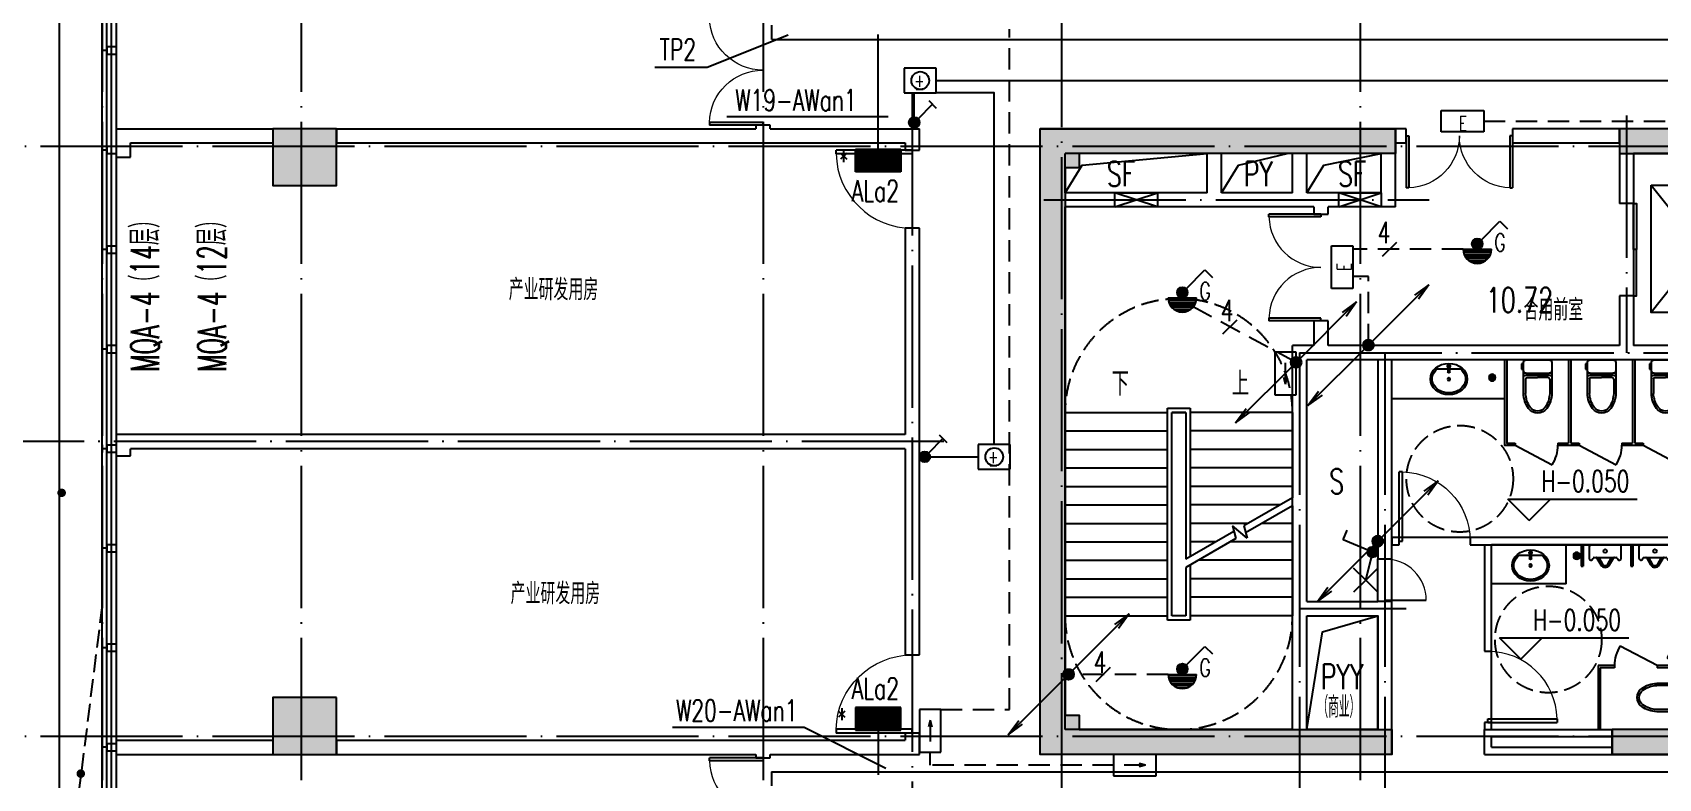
# Model space of a CAD drawing. Extents: x 1980812 to 2226895, y -554123 to 281606.
# Drawn here: x 1992887 to 2015767, y 41946 to 52437 of the extents above; entities that cross this region are included whole.
import ezdxf
from ezdxf.enums import TextEntityAlignment as Align

# ---------------------------------------------------------------- set-up
doc = ezdxf.new("R2010")
doc.units = 0
doc.header["$LTSCALE"] = 1000
doc.header["$MEASUREMENT"] = 0
for name, pattern in [('CONTINOUS', [0]), ('DASH', [0.35, 0.25, -0.1]), ('DOTE', [2.42, 2, -0.2, 0.02, -0.2]), ('DQXX', [4.5, 3, -1.5])]:
    doc.linetypes.add(name, pattern=pattern)
for name, color, linetype in [('$TD_AUDIT_GENERATED_(158)', 8, 'Continuous'), ('$TD_AUDIT_GENERATED_(1F3)', 7, 'Continuous'), ('$TD_AUDIT_GENERATED_(210)', 8, 'Continuous'), ('$TD_AUDIT_GENERATED_(24E)', 8, 'Continuous'), ('$TD_AUDIT_GENERATED_(2762)', 8, 'Continuous'), ('$TD_AUDIT_GENERATED_(276D)', 8, 'Continuous'), ('$TD_AUDIT_GENERATED_(2A51)', 8, 'Continuous'), ('$TD_AUDIT_GENERATED_(356C)', 8, 'Continuous'), ('$TD_AUDIT_GENERATED_(517)', 8, 'CONTINOUS'), ('$TD_AUDIT_GENERATED_(54A)', 8, 'Continuous'), ('1', 1, 'Continuous'), ('A-FLOR-PFIX', 8, 'Continuous'), ('A-FLOR-TPTN', 8, 'Continuous'), ('COLU', 8, 'Continuous'), ('COLU_HATCH', 8, 'Continuous'), ('CURTWALL', 8, 'Continuous'), ('DIM_ELEV', 8, 'Continuous'), ('DIM_SYMB', 8, 'Continuous'), ('dote', 8, 'DOTE'), ('DQ1', 1, 'Continuous'), ('DQ2', 2, 'Continuous'), ('DQ7', 7, 'Continuous'), ('DQK1', 1, 'Continuous'), ('DQK7', 7, 'Continuous'), ('DQqj', 1, 'Continuous'), ('DQX', 2, 'DQXX'), ('LINE', 8, 'Continuous'), ('PUB_TEXT', 8, 'Continuous'), ('STAIR', 8, 'Continuous'), ('WALL', 7, 'Continuous'), ('WINDOW', 8, 'Continuous')]:
    doc.layers.add(name, color=color, linetype=linetype)
doc.styles.add('_TCH_DIM', font='SIMPLEX', dxfattribs={"bigfont": 'GBCBIG'})
doc.styles.add('D8', font='txtw.shx', dxfattribs={"width": 0.7, "bigfont": 'hztxtw.shx'})
doc.styles.add('HZF', font='ROMANS2', dxfattribs={"width": 0.7, "bigfont": 'HZDF2'})
doc.styles.add('HZTXTW', font='txtw.shx', dxfattribs={"width": 0.6, "bigfont": 'hztxtw.shx'})

# ---------------------------------------------------------------- blocks, each defined once
blk = doc.blocks.new('$TD_AUDIT_GENERATED_(9F)')
at = {"layer": 'dote'}
for p, q in [((-2800, 30469), (-2800, -6248)), ((0, 30469), (0, -6248)), ((6500, 30469), (6500, -6248)), ((14900, 30469), (14900, -6248)), ((10700, 29972), (10700, -5320)), ((56413, 15600), (-8454, 15600)), ((9046, 11450), (-6998, 11450)), ((56413, 7300), (-8454, 7300))]:
    blk.add_line(p, q, dxfattribs=at)
blk = doc.blocks.new('$DorLib2D$00000002')
for p, q in [((-0.5, 0), (-0.5, 0.4875)), ((-0.475, 0.4875), (-0.5, 0.4875)), ((-0.475, 0), (-0.475, 0.4875)), ((0.475, 0), (0.475, 0.4875)), ((0.475, 0.4875), (0.5, 0.4875)), ((0.5, 0), (0.5, 0.4875)), ((-0.5, 0), (-0.475, 0)), ((0.5, 0), (0.475, 0))]:
    blk.add_line(p, q)
at = {"lineweight": 13}
for centre, start, end in [((-0.4875, 0), 0, 88.53072), ((0.4875, 0), 91.46928, 180)]:
    blk.add_arc(centre, 0.4875, start, end, dxfattribs=at)
blk = doc.blocks.new('$DorLib2D$00000001')
for p, q in [((0.45, 0.975), (0.5, 0.975)), ((0.45, 0), (0.45, 0.975)), ((0.5, 0), (0.5, 0.975)), ((0.5, 0), (0.45, 0))]:
    blk.add_line(p, q)
at = {"lineweight": 13}
blk.add_arc((0.475, 0), 0.975, 91.4693, 180, dxfattribs=at)
blk = doc.blocks.new('A$C4923384A')
at = {"layer": '$TD_AUDIT_GENERATED_(158)', "color": 2}
blk.add_line((-3400, -18950), (-3400, 3300), dxfattribs=at)
at = {"layer": '$TD_AUDIT_GENERATED_(158)', "color": 2, "linetype": 'DASH'}
blk.add_line((-2800, -14150), (-3401, -18950), dxfattribs=at)
at = {"layer": 'CURTWALL'}
for p, q in [((-2800, -16150), (-2800, 2500)), ((-2733, -16150), (-2733, 2500)), ((-2667, -16150), (-2667, 2500)), ((-2600, -16150), (-2600, 2500)), ((-2800, -18150), (-2800, -16150)), ((-2733, -18150), (-2733, -16150)), ((-2667, -18150), (-2667, -16150)), ((-2600, -18150), (-2600, -16150))]:
    blk.add_line(p, q, dxfattribs=at)
at = {"layer": 'DIM_SYMB', "const_width": 60}
for points in [[(-3392, -12550, 1), (-3348, -12591, 1)], [(-3123, -16500, 1), (-3078, -16540, 1)]]:
    blk.add_lwpolyline(points, format="xyb", close=True, dxfattribs=at)
at = {"layer": 'dote'}
blk.add_line((8600, -6953), (8600, -17317), dxfattribs=at)
at = {"layer": 'WALL'}
for p, q in [((-2600, -7850), (-2600, -7450)), ((-2600, -7450), (-400, -7450)), ((-400, -7450), (-400, -7650)), ((500, -7450), (6400, -7450)), ((500, -7450), (500, -7650)), ((6600, -7400), (6400, -7400)), ((6400, -7400), (6400, -7450)), ((6600, -7450), (6600, -7400)), ((6600, -7450), (8700, -7450)), ((8700, -7750), (8700, -7450)), ((-2400, -7850), (-2400, -7650)), ((-2400, -7650), (-400, -7650)), ((500, -7650), (6500, -7650)), ((6500, -7650), (8500, -7650)), ((8500, -7650), (8500, -7750)), ((8500, -7750), (8700, -7750)), ((-2600, -7850), (-2400, -7850)), ((8700, -8850), (8500, -8850)), ((8500, -8850), (8500, -11750)), ((8700, -11850), (8700, -8850)), ((8500, -11750), (-2600, -11750)), ((-2600, -12050), (-2600, -11750)), ((8700, -14850), (8700, -11850)), ((-2600, -12050), (-2400, -12050)), ((8500, -11950), (-2400, -11950)), ((-2400, -12050), (-2400, -11950)), ((8500, -11950), (8500, -14850)), ((8500, -14850), (8700, -14850)), ((8700, -15950), (8500, -15950)), ((8500, -15950), (8500, -16050)), ((8700, -16250), (8700, -15950)), ((-2600, -16050), (-400, -16050)), ((-400, -16050), (-400, -16250)), ((500, -16050), (6500, -16050)), ((500, -16050), (500, -16250)), ((6500, -16050), (8500, -16050)), ((-2600, -16250), (-400, -16250)), ((500, -16250), (6400, -16250)), ((6400, -16250), (6400, -16300)), ((6400, -16300), (6600, -16300)), ((6600, -16300), (6600, -16250)), ((6600, -16250), (8700, -16250))]:
    blk.add_line(p, q, dxfattribs=at)
at = {"layer": 'WINDOW'}
for name, p, xscale, yscale, zscale, rotation in [('$DorLib2D$00000002', (6500, -6625), -1550, 1550, -1550, 89.99999999921363), ('$DorLib2D$00000001', (8600, -8300), 1100, 1100, 1100, 89.9999999999876), ('$DorLib2D$00000001', (8600, -15400), -1100, 1100, -1100, 89.9999999999876), ('$DorLib2D$00000002', (6500, -17075), -1550, -1550, -1550, 270.0000000039178)]:
    blk.add_blockref(name, p, dxfattribs=dict(at, xscale=xscale, yscale=yscale, zscale=zscale, rotation=rotation))
blk = doc.blocks.new('A$C312424F2')
at = {"layer": '$TD_AUDIT_GENERATED_(1F3)', "style": 'D8', "width": 0.7}
for p in [(3551, -9712), (3578, -13987)]:
    blk.add_text('\\M+5B2FA\\M+5D2B5\\M+5D1D0\\M+5B7A2\\M+5D3C3\\M+5B7BF', height=300, rotation=0.0006, dxfattribs=at).set_placement(p, align=Align.MIDDLE_CENTER)
blk = doc.blocks.new('$TD_AUDIT_GENERATED_(2768)')
at = {"layer": '$TD_AUDIT_GENERATED_(276D)'}
blk.add_line((115028288, 22648046), (115028222, 22648046), dxfattribs=at)
for points in [[(115028222, 22648096), (115028225, 22648096), (115028225, 22647996), (115028222, 22647996)], [(115028288, 22648096), (115028422, 22648096), (115028422, 22647996), (115028288, 22647996)]]:
    blk.add_lwpolyline(points, close=True, dxfattribs=at)
blk = doc.blocks.new('$TD_AUDIT_GENERATED_(27E6)')
at = {"layer": 'WINDOW', "xscale": -1, "rotation": 180}
for p in [(-115031022, 22641696), (-115031022, 22640296), (-115031022, 22638896), (-115031022, 22637496), (-115031022, 22636096), (-115031022, 22634696), (-115031022, 22633296), (-115031022, 22631896)]:
    blk.add_blockref('$TD_AUDIT_GENERATED_(2768)', p, dxfattribs=at)
blk = doc.blocks.new('A-WC4')
for p, q in [((-200, 475), (-200, 40)), ((200, 40), (200, 475)), ((-228, 57), (-228, 130)), ((-228, 130), (-210, 130)), ((-210, 57), (-228, 57)), ((-210, 130), (-210, 115)), ((-210, 115), (-200, 115)), ((-210, 72), (-210, 115)), ((-200, 72), (-210, 72)), ((-210, 72), (-210, 57)), ((180, 220), (-180, 220)), ((-160, 190), (160, 190)), ((-160, 0), (160, 0))]:
    blk.add_line(p, q)
at = {"color": 251}
for p, q in [((-170, 270), (-170, 476)), ((170, 270), (170, 475)), ((-150, 250), (0, 250)), ((150, 250), (0, 250))]:
    blk.add_line(p, q, dxfattribs=at)
for centre, radius, start, end in [((0, 590), 160, 90, 143.2005), ((0, 590), 160, 36.7995, 90), ((189, 460), 389, 144.5404, 177.815), ((-189, 460), 389, 2.185, 35.4596), ((-180, 240), 20, 180, 270), ((180, 240), 20, 270, 0), ((-160, 150), 40, 90, 180), ((-160, 40), 40, 180, 270), ((160, 150), 40, 0, 90), ((160, 40), 40, 270, 0)]:
    blk.add_arc(centre, radius, start, end)
for centre, radius, start, end in [((0, 590), 130, 90, 143.0508), ((0, 590), 130, 36.9492, 90), ((189, 460), 359, 144.5982, 177.815), ((-189, 460), 359, 2.185, 35.4018), ((-150, 270), 20, 180, 270), ((150, 270), 20, 270, 0)]:
    blk.add_arc(centre, radius, start, end, dxfattribs=at)
blk = doc.blocks.new('A-UR2')
for p, q in [((-61, 284), (-116, 188)), ((116, 188), (61, 284)), ((-225, 190), (-225, 30)), ((-195, 0), (195, 0)), ((-168, 190), (-171, 199)), ((154, 180), (-154, 180)), ((171, 199), (168, 190)), ((225, 30), (225, 190))]:
    blk.add_line(p, q)
at = {"color": 252}
for p, q in [((-39, 272), (-91, 180)), ((91, 180), (39, 272))]:
    blk.add_line(p, q, dxfattribs=at)
blk.add_circle((0, 90), 25, dxfattribs=at)
for centre, radius, start, end in [((0, 250), 70, 29.4871, 150.5129), ((-198, 190), 27.5, 18.9246, 180), ((-195, 30), 30, 180, 270), ((-154, 195), 15, 198.9246, 270), ((-129, 195), 15, 270, 330.5129), ((129, 195), 15, 209.4871, 270), ((154, 195), 15, 270, 341.0754), ((198, 190), 27.5, 0, 161.0754), ((195, 30), 30, 270, 0)]:
    blk.add_arc(centre, radius, start, end)
blk.add_arc((0, 250), 45, 29.4871, 150.5129, dxfattribs=at)
blk = doc.blocks.new('A-SINK-4')
for p, q in [((-158, 126), (-13, 126)), ((-13, 78), (-13, 170)), ((13, 78), (-13, 78)), ((13, 170), (13, 78)), ((13, 126), (158, 126))]:
    blk.add_line(p, q)
blk.add_circle((0, 270), 20)
for centre, radius, start, end in [((0, 88), 19.5, 133.6408, 46.2627), ((0, 170), 13.5, 0, 180)]:
    blk.add_arc(centre, radius, start, end)
at = {"extrusion": (0, 0, -1)}
blk.add_ellipse((0, 270), major_axis=(260, 0), ratio=0.846154, dxfattribs=at)
blk.add_ellipse((0, 270), major_axis=(-235, 0), ratio=0.829787, start_param=2.310338, end_param=7.11444)
blk = doc.blocks.new('$TwtSys$00000141')
for p, q in [((-94, 8), (-10, 92)), ((-94, 8), (-10, 92)), ((-87, -35), (35, 87)), ((-87, -35), (35, 87)), ((-66, -66), (66, 66)), ((-66, -66), (66, 66)), ((-32, -87), (88, 33)), ((-32, -87), (88, 33)), ((11, -92), (92, -11)), ((11, -92), (92, -11))]:
    blk.add_line(p, q)
blk.add_circle((0, 0), 94)
blk.add_circle((0, 0), 94)
blk = doc.blocks.new('tbharthaergar')
at = {"layer": '$TD_AUDIT_GENERATED_(517)'}
blk.add_lwpolyline([(4750, -6300), (4974, -5742), (6050, -5600)], dxfattribs=at)
blk.add_lwpolyline([(4750, -5600), (6050, -5600), (6050, -6300), (4750, -6300)], close=True, dxfattribs=at)
at = {"layer": 'A-FLOR-PFIX'}
for p, q in [((2035, -3550), (458, -3550)), ((2900, -6150), (2900, -5600)), ((2900, -6150), (1850, -6150))]:
    blk.add_line(p, q, dxfattribs=at)
at = {"layer": 'A-FLOR-TPTN'}
for p, q in [((2965, -3000), (2965, -4170)), ((3835, -3000), (3835, -4170)), ((3865, -3000), (3865, -4170)), ((4735, -3000), (4735, -4541)), ((4765, -3000), (4765, -4541)), ((4735, -3604), (4735, -4541)), ((4765, -3604), (4765, -4541)), ((2185, -4170), (2185, -4200)), ((2185, -4200), (2705, -4475)), ((2785, -4170), (2785, -4200)), ((2785, -4170), (2935, -4170)), ((2965, -4170), (3085, -4170)), ((3085, -4170), (3085, -4200)), ((3085, -4200), (3605, -4475)), ((3685, -4170), (3835, -4170)), ((3685, -4170), (3685, -4200)), ((3685, -4200), (3985, -4200)), ((3865, -4170), (3985, -4170)), ((3985, -4170), (3985, -4200)), ((3985, -4200), (4505, -4475)), ((4585, -4170), (4735, -4170)), ((4585, -4170), (4585, -4200)), ((4585, -4200), (4735, -4200)), ((4765, -4541), (4735, -4541)), ((4750, -5346), (4352, -4661)), ((4735, -5346), (4735, -5500)), ((4765, -5346), (4735, -5346)), ((4765, -5346), (4765, -5500)), ((3110, -5600), (3110, -5900)), ((3140, -5600), (3140, -5900)), ((3810, -5600), (3810, -5900)), ((3840, -5600), (3840, -5900)), ((3110, -5900), (3140, -5900)), ((3810, -5900), (3840, -5900)), ((4750, -6400), (4322, -7192)), ((4180, -7300), (3660, -7025)), ((3350, -7300), (3350, -8200)), ((3580, -7300), (3350, -7300)), ((3580, -7300), (3580, -7330)), ((4650, -7300), (4180, -7300)), ((4180, -7300), (4180, -7330)), ((3380, -7330), (3380, -8200)), ((3580, -7330), (3380, -7330)), ((4650, -7330), (4180, -7330)), ((3380, -8200), (3350, -8200))]:
    blk.add_line(p, q, dxfattribs=at)
for points in [[(2035, -3000), (2035, -4200), (2185, -4200)], [(2065, -3000), (2065, -4170), (2185, -4170)], [(2935, -3000), (2935, -4170)], [(2785, -4200), (2965, -4200)], [(2935, -4200), (3085, -4200)]]:
    blk.add_lwpolyline(points, dxfattribs=at)
for centre, radius, start, end in [((2273, -4200), 512, 327.4617, 359.9502), ((3173, -4200), 512, 327.4617, 359.9502), ((4073, -4200), 512, 327.4617, 359.9502), ((4836, -5532), 997, 95.7943, 119.0455), ((4092, -7300), 512, 147.4617, 179.9502), ((4723, -6508), 792, 239.6591, 271.9796)]:
    blk.add_arc(centre, radius, start, end, dxfattribs=at)
at = {"layer": 'LINE', "linetype": 'DASH'}
for centre in [(1404, -4673), (2650, -6933)]:
    blk.add_circle(centre, 750, dxfattribs=at)
at = {"layer": 'WALL'}
for p, q in [((550, -5500), (450, -5500)), ((450, -5500), (450, -5600)), ((450, -5600), (550, -5600)), ((550, -5600), (550, -5500)), ((1850, -5500), (1550, -5500)), ((1550, -5500), (1550, -5600)), ((1550, -5600), (1750, -5600)), ((1750, -5600), (1750, -7100)), ((4750, -5500), (1850, -5500)), ((1850, -7100), (1850, -5600)), ((4650, -5600), (1850, -5600)), ((4650, -5600), (4650, -6400)), ((6150, -5500), (4750, -5500)), ((6150, -5600), (4750, -5600)), ((4750, -5600), (4750, -6300)), ((6150, -5600), (6150, -5500)), ((4650, -6400), (6150, -6400)), ((4750, -6300), (6150, -6300)), ((6150, -6300), (6150, -6400)), ((1750, -7100), (1850, -7100)), ((4650, -8200), (4650, -7300)), ((4650, -7300), (4750, -7300)), ((4750, -8200), (4750, -7300)), ((1850, -8100), (1750, -8100)), ((1750, -8100), (1750, -8200)), ((1750, -8200), (1850, -8200)), ((1850, -8200), (1850, -8100)), ((4650, -8200), (4750, -8200))]:
    blk.add_line(p, q, dxfattribs=at)
at = {"layer": 'WINDOW'}
for p, q in [((1550, -5500), (550, -5500)), ((1850, -8100), (1850, -7100))]:
    blk.add_line(p, q, dxfattribs=at)
at = {"layer": '$TD_AUDIT_GENERATED_(54A)', "xscale": 0.5, "yscale": -0.5, "zscale": 0.5, "rotation": 180.0000000027541}
for p in [(1861, -3250), (3049, -5755)]:
    blk.add_blockref('$TwtSys$00000141', p, dxfattribs=at)
at = {"layer": 'A-FLOR-PFIX', "xscale": -1, "rotation": 180}
for name, p in [('A-SINK-4', (1250, -3000)), ('A-WC4', (2500, -3000)), ('A-WC4', (3400, -3000)), ('A-WC4', (4300, -3000)), ('A-WC4', (5450, -3000)), ('A-SINK-4', (2400, -5623))]:
    blk.add_blockref(name, p, dxfattribs=at)
at = {"layer": 'A-FLOR-PFIX', "rotation": 180}
for p in [(3450, -5600), (4150, -5600)]:
    blk.add_blockref('A-UR2', p, dxfattribs=at)
at = {"layer": 'A-FLOR-PFIX', "extrusion": (0, 0, -1), "zscale": -1, "rotation": 270}
blk.add_blockref('A-WC4', (-4650, -7750), dxfattribs=at)
at = {"layer": 'A-FLOR-PFIX', "extrusion": (0, 0, -1), "xscale": -1, "zscale": -1}
blk.add_blockref('A-WC4', (-5450, -8200), dxfattribs=at)
at = {"layer": 'WINDOW', "yscale": -1000}
for p, xscale, zscale, rotation in [((1050, -5550), 1000, 1000, 180.0000000140501), ((1800, -7600), -1000, -1000, 90.00000001289553)]:
    blk.add_blockref('$DorLib2D$00000001', p, dxfattribs=dict(at, xscale=xscale, zscale=zscale, rotation=rotation))
blk = doc.blocks.new('$DorLib2D$00000003')
blk.add_line((0.47, 0), (0.47, 0.97))
at = {"lineweight": 13}
blk.add_arc((0.47, 0), 0.97, 90, 180, dxfattribs=at)
blk = doc.blocks.new('A$C1E3758D0')
at = {"layer": '$TD_AUDIT_GENERATED_(1F3)'}
blk.add_line((-2500, -700), (-2500, -2000), dxfattribs=at)
at = {"layer": '$TD_AUDIT_GENERATED_(210)'}
for p, q in [((-9800, -750), (-9200, -550)), ((-9200, -750), (-9800, -550)), ((-6650, -750), (-6050, -550)), ((-6050, -750), (-6650, -550))]:
    blk.add_line(p, q, dxfattribs=at)
for points in [[(-10500, -550), (-10258, -162), (-8500, 0)], [(-8300, -550), (-8058, -162), (-7375, 0)], [(-7100, -550), (-6858, -162), (-6050, 0)], [(-7100, -8100), (-6877, -6726), (-6100, -6500)]]:
    blk.add_lwpolyline(points, dxfattribs=at)
for points in [[(-9800, -550), (-9200, -550), (-9200, -750), (-9800, -750)], [(-6650, -550), (-6050, -550), (-6050, -750), (-6650, -750)]]:
    blk.add_lwpolyline(points, close=True, dxfattribs=at)
at = {"layer": '$TD_AUDIT_GENERATED_(24E)'}
blk.add_lwpolyline([(-7100, -6500), (-6100, -6500), (-6100, -8100), (-7100, -8100)], close=True, dxfattribs=at)
at = {"layer": 'DIM_ELEV'}
for p, q in [((-3968, -5161), (-4268, -4861)), ((-4268, -4861), (-2450, -4861)), ((-3968, -5161), (-3668, -4861)), ((-4086, -7112), (-4386, -6812)), ((-4386, -6812), (-2568, -6812)), ((-4086, -7112), (-3786, -6812))]:
    blk.add_line(p, q, dxfattribs=at)
at = {"layer": 'DIM_SYMB'}
for points in [[(-9750, -3510, 0, 0, 0), (-9750, -7100, 0, 0, 0), (-8050, -7100, 0, 0, 0), (-8050, -5760, 80, 0, 0), (-8050, -5460, 0, 0, 0)], [(-8050, -3510, 0, 0, 0), (-8050, -4900, 80, 0, 0), (-8050, -5200, 0, 0, 0)]]:
    blk.add_lwpolyline(points, format="xyseb", dxfattribs=at)
at = {"layer": 'dote'}
for p, q in [((-2600, 535), (-2600, -2803)), ((-10800, -650), (-5378, -650)), ((-7200, -2800), (-7200, -9566)), ((-7200, -2800), (-200, -2800)), ((-6000, -2800), (-6000, -9566)), ((-5700, -6400), (-7200, -6400))]:
    blk.add_line(p, q, dxfattribs=at)
at = {"layer": 'STAIR'}
for p, q in [((-10500, -6500), (-10500, -3640)), ((-10500, -3640), (-9060, -3640)), ((-9060, -3580), (-8740, -3580)), ((-9060, -6560), (-9060, -3580)), ((-9000, -6500), (-9000, -3640)), ((-9000, -3640), (-8800, -3640)), ((-9000, -6500), (-9000, -3640)), ((-8800, -3640), (-9000, -3640)), ((-8800, -3640), (-8800, -5705)), ((-8800, -3640), (-8800, -5705)), ((-8740, -3580), (-8740, -5671)), ((-7300, -3640), (-8740, -3640)), ((-7300, -3640), (-7300, -4839)), ((-10500, -3900), (-9060, -3900)), ((-7300, -3900), (-8740, -3900)), ((-10500, -4160), (-9060, -4160)), ((-7300, -4160), (-8740, -4160)), ((-10500, -4420), (-9060, -4420)), ((-7300, -4420), (-8740, -4420)), ((-10500, -4680), (-9060, -4680)), ((-7300, -4680), (-8740, -4680)), ((-10500, -4940), (-9060, -4940)), ((-7475, -4940), (-8740, -4940)), ((-7300, -4839), (-7986, -5235)), ((-7300, -4955), (-7959, -5335)), ((-7300, -4955), (-7300, -6500)), ((-10500, -5200), (-9060, -5200)), ((-7925, -5200), (-8740, -5200)), ((-7939, -5407), (-8145, -5235)), ((-8145, -5235), (-8097, -5415)), ((-7986, -5235), (-7939, -5407)), ((-7300, -5200), (-7725, -5200)), ((-10500, -5460), (-9060, -5460)), ((-8124, -5315), (-8800, -5705)), ((-8097, -5415), (-8800, -5821)), ((-8375, -5460), (-8740, -5460)), ((-7300, -5460), (-8175, -5460)), ((-10500, -5720), (-9060, -5720)), ((-8800, -5821), (-8800, -6500)), ((-8800, -5821), (-8800, -6500)), ((-8740, -5786), (-8740, -6560)), ((-7300, -5720), (-8625, -5720)), ((-10500, -5980), (-9060, -5980)), ((-7300, -5980), (-8740, -5980)), ((-10500, -6240), (-9060, -6240)), ((-7300, -6240), (-8740, -6240)), ((-10500, -6500), (-9060, -6500)), ((-8740, -6560), (-9060, -6560)), ((-8800, -6500), (-9000, -6500)), ((-7300, -6500), (-8740, -6500))]:
    blk.add_line(p, q, dxfattribs=at)
at = {"layer": 'STAIR', "linetype": 'DASH'}
for centre, start, end in [((-8900, -3640), 0, 180), ((-8900, -6500), 180, 360)]:
    blk.add_arc(centre, 1600, start, end, dxfattribs=at)
at = {"layer": 'WALL'}
for p, q in [((-8400, 350), (-10850, 350)), ((-10850, -650), (-10850, 350)), ((-7200, 350), (-8400, 350)), ((-5850, 350), (-7200, 350)), ((-5850, -750), (-5850, 350)), ((-2700, 350), (-2700, -700)), ((-100, 350), (-2700, 350)), ((-2500, 0), (-2500, -700)), ((-200, 0), (-2500, 0)), ((-8500, 0), (-10500, 0)), ((-10500, -550), (-10500, 0)), ((-8500, -550), (-8500, 0)), ((-7300, 0), (-8300, 0)), ((-8300, -550), (-8300, 0)), ((-7300, -550), (-7300, 0)), ((-7100, -550), (-7100, 0)), ((-6050, 0), (-7100, 0)), ((-6050, -550), (-6050, 0)), ((-10850, -8450), (-10850, -650)), ((-8500, -550), (-10500, -550)), ((-7300, -550), (-8300, -550)), ((-6900, -550), (-7100, -550)), ((-6050, -550), (-6900, -550)), ((-8400, -750), (-10500, -750)), ((-10500, -8100), (-10500, -750)), ((-7200, -750), (-8400, -750)), ((-7000, -750), (-7200, -750)), ((-7000, -750), (-7000, -850)), ((-7000, -850), (-6800, -850)), ((-5850, -750), (-6800, -750)), ((-6800, -850), (-6800, -750)), ((-2500, -700), (-2700, -700)), ((-2700, -2000), (-2700, -2700)), ((-2500, -2000), (-2700, -2000)), ((-2500, -2000), (-2500, -2700)), ((-6800, -2350), (-7000, -2350)), ((-7000, -2350), (-7000, -2700)), ((-6800, -2700), (-6800, -2350)), ((-7300, -6400), (-7300, -2700)), ((-7000, -2700), (-7300, -2700)), ((-2700, -2700), (-6800, -2700)), ((-200, -2700), (-2500, -2700)), ((-7100, -6300), (-7100, -2900)), ((-6900, -2900), (-7100, -2900)), ((-2600, -2900), (-6900, -2900)), ((-6100, -2900), (-6100, -5700)), ((-5900, -2900), (-6100, -2900)), ((-5900, -5700), (-5900, -2900)), ((-200, -2900), (-2600, -2900)), ((-5800, -5400), (-5900, -5400)), ((-5900, -5400), (-5900, -5500)), ((-5800, -5500), (-5800, -5400)), ((-200, -5400), (-4800, -5400)), ((-4800, -5400), (-4800, -5500)), ((-6100, -5700), (-5900, -5700)), ((-5900, -5500), (-5800, -5500)), ((-4800, -5500), (-200, -5500)), ((-7300, -8100), (-7300, -6400)), ((-7100, -6300), (-6100, -6300)), ((-5900, -6300), (-6100, -6300)), ((-5900, -6400), (-5900, -6300)), ((-5900, -8100), (-5900, -6400)), ((-7100, -6500), (-6100, -6500)), ((-7100, -8100), (-7100, -6500)), ((-6100, -8100), (-6100, -6500)), ((-7300, -8100), (-10500, -8100)), ((-6100, -8100), (-7100, -8100)), ((-5900, -8100), (-5900, -8100)), ((-5900, -8450), (-5900, -8100)), ((-4600, -8100), (-2800, -8100)), ((-4600, -8450), (-4600, -8100)), ((-4500, -8200), (-2800, -8200)), ((-4500, -8350), (-4500, -8200)), ((-2800, -8100), (-2800, -8200)), ((-200, -8100), (-2800, -8100)), ((-2800, -8450), (-2800, -8100)), ((-7200, -8450), (-10850, -8450)), ((-6000, -8450), (-7200, -8450)), ((-5900, -8450), (-6000, -8450)), ((-4600, -8450), (-2800, -8450)), ((-4500, -8350), (-2800, -8350)), ((-100, -8450), (-2800, -8450))]:
    blk.add_line(p, q, dxfattribs=at)
at = {"layer": 'WINDOW', "color": 3}
for p, q in [((-828, -444), (-2253, -2233)), ((-2253, -444), (-828, -2233))]:
    blk.add_line(p, q, dxfattribs=at)
at = {"layer": 'WINDOW'}
for p, q in [((-4800, -5400), (-5800, -5400)), ((-6100, -6300, 200), (-6100, -5700, 200)), ((-5900, -6300, 200), (-5900, -5700, 200))]:
    blk.add_line(p, q, dxfattribs=at)
at = {"layer": 'WINDOW', "color": 3}
blk.add_lwpolyline([(-2253, -444), (-828, -444), (-828, -2233), (-2253, -2233)], close=True, dxfattribs=at)
at = {"layer": 'WINDOW'}
for points in [[(-2459, -1350), (-2500, -1350), (-2500, -700), (-2459, -700)], [(-2459, -1350), (-2500, -1350), (-2500, -2000), (-2459, -2000)]]:
    blk.add_lwpolyline(points, close=True, dxfattribs=at)
at = {"layer": 'WALL'}
blk.add_blockref('tbharthaergar', (-6350, 100), dxfattribs=at)
at = {"layer": 'WINDOW'}
for name, p, xscale, yscale, zscale, rotation in [('$DorLib2D$00000002', (-6900, -1600), 1500, 1500, 1500, 90.00000000192348), ('$DorLib2D$00000001', (-5300, -5450), 1000, -1000, 1000, 180.0000000140488), ('$DorLib2D$00000003', (-6000, -6000), -600, -600, -600, 90.00000000361328)]:
    blk.add_blockref(name, p, dxfattribs=dict(at, xscale=xscale, yscale=yscale, zscale=zscale, rotation=rotation))
at = {"layer": '$TD_AUDIT_GENERATED_(1F3)'}
for s, height, style, width, p in [('SF', 350, 'HZF', 0.7, (-9713, -284)), ('PY', 350, 'HZF', 0.7, (-7782, -284)), ('SF', 350, 'HZF', 0.7, (-6460, -284)), ('10.72', 350, 'HZF', 0.7, (-4106, -2059)), ('\\M+5A3A8\\M+5C9CC\\M+5D2B5\\M+5A3A9', 300, 'HZTXTW', 0.5, (-6648, -7783))]:
    blk.add_text(s, height=height, dxfattribs=dict(at, style=style, width=width)).set_placement(p, align=Align.MIDDLE_CENTER)
at = {"layer": '$TD_AUDIT_GENERATED_(1F3)', "style": 'D8', "width": 0.7}
blk.add_text('\\M+5BACF\\M+5D3C3\\M+5C7B0\\M+5CAD2', height=300, rotation=0.0006, dxfattribs=at).set_placement((-3629, -2198), align=Align.MIDDLE_CENTER)
at = {"layer": '$TD_AUDIT_GENERATED_(356C)', "style": 'HZF', "width": 0.7}
for s, p in [('S', (-6677, -4610)), ('PYY', (-6601, -7356))]:
    blk.add_text(s, height=350, dxfattribs=at).set_placement(p, align=Align.MIDDLE_CENTER)
at = {"layer": 'PUB_TEXT', "style": '_TCH_DIM'}
for s, p in [('\\M+5CFC2', (-9845, -3405)), ('\\M+5C9CF', (-8154, -3405))]:
    blk.add_text(s, height=337.6, dxfattribs=at).set_placement(p)
at = {"layer": 'PUB_TEXT', "style": '_TCH_DIM', "width": 0.705882}
for p in [(-3800, -4756), (-3918, -6707)]:
    blk.add_text('H-0.050', height=297.5, dxfattribs=at).set_placement(p)
blk = doc.blocks.new('$TD_AUDIT_GENERATED_(3B77)')
at = {"layer": 'COLU_HATCH'}
h = blk.add_hatch(color=256, dxfattribs=at)
h.dxf.hatch_style = 1
h.paths.add_polyline_path([(500, 15850), (-400, 15850), (-400, 15050), (500, 15050)])
h = blk.add_hatch(color=256, dxfattribs=at)
h.dxf.hatch_style = 1
h.paths.add_polyline_path([(15400, 15850), (15400, 15500), (10950, 15500), (10950, 15300), (10750, 15300), (10750, 7600), (10950, 7600), (10950, 7400), (15350, 7400), (15350, 7050), (10400, 7050), (10400, 15850)])
h = blk.add_hatch(color=256, dxfattribs=at)
h.dxf.hatch_style = 1
h.paths.add_polyline_path([(18550, 15850), (23650, 15850), (23650, 14850), (23450, 14850), (23450, 15500), (18550, 15500)])
h = blk.add_hatch(color=256, dxfattribs=at)
h.dxf.hatch_style = 1
h.paths.add_polyline_path([(18450, 7050), (23650, 7050), (23650, 8050), (23450, 8050), (23450, 7400), (18450, 7400)])
h = blk.add_hatch(color=256, dxfattribs=at)
h.dxf.hatch_style = 1
h.paths.add_polyline_path([(500, 7850), (-400, 7850), (-400, 7050), (500, 7050)])
at = {"layer": 'COLU'}
for points in [[(500, 15850), (-400, 15850), (-400, 15050), (500, 15050)], [(15400, 15850), (15400, 15500), (10950, 15500), (10950, 15300), (10750, 15300), (10750, 7600), (10950, 7600), (10950, 7400), (15350, 7400), (15350, 7050), (10400, 7050), (10400, 15850)], [(23650, 14850), (23650, 15850), (18550, 15850), (18550, 15500), (21050, 15500), (21050, 7400), (18450, 7400), (18450, 7050), (23650, 7050), (23650, 8050), (23450, 8050), (23450, 7400), (21250, 7400), (21250, 15500), (23450, 15500), (23450, 14850)], [(500, 7850), (-400, 7850), (-400, 7050), (500, 7050)]]:
    blk.add_lwpolyline(points, close=True, dxfattribs=at)
blk = doc.blocks.new('dd')
at = {"layer": 'DQK1', "color": 1}
for p, q in [((-200, 100), (200, 100)), ((-200, 92), (200, 92)), ((-196, 62), (196, 62)), ((-188, 32), (188, 32)), ((-174, 2), (174, 2)), ((-154, -28), (154, -28)), ((-122, -58), (122, -58)), ((-68, -88), (68, -88))]:
    blk.add_line(p, q, dxfattribs=at)
blk.add_arc((0, 100), 200, 180, 0, dxfattribs=at)
blk = doc.blocks.new('*X249')
at = {"color": 0}
for p, q in [((5315, 4110), (5515, 4110)), ((5320, 4140), (5510, 4140)), ((5320, 4080), (5510, 4080)), ((5335, 4170), (5495, 4170)), ((5335, 4050), (5495, 4050)), ((5371, 4200), (5459, 4200)), ((5372, 4020), (5459, 4020))]:
    blk.add_line(p, q, dxfattribs=at)
blk = doc.blocks.new('kg')
at = {"layer": 'DQK1'}
for p, q in [((53, 53), (318, 318)), ((318, 318), (424, 212))]:
    blk.add_line(p, q, dxfattribs=at)
blk.add_circle((0, 0), 75, dxfattribs=at)
at = {"layer": 'DQK1', "xscale": 0.75, "yscale": 0.75, "zscale": 0.75}
blk.add_blockref('*X249', (-4061, -3083), dxfattribs=at)
at = {"layer": 'DQK7', "style": 'D8', "width": 0.7}
blk.add_text('G', height=250, dxfattribs=at).set_placement((241, -107))
blk = doc.blocks.new('*X251')
at = {"color": 0}
for p, q in [((144, 3000), (256, 3000)), ((126, 2940), (274, 2940)), ((128, 2970), (272, 2970)), ((137, 2910), (263, 2910)), ((173, 2880), (227, 2880))]:
    blk.add_line(p, q, dxfattribs=at)
blk = doc.blocks.new('j')
at = {"layer": '1', "color": 7}
blk.add_line((850, 850), (850, 850), dxfattribs=at)
blk.add_line((850, 850), (850, 850), dxfattribs=at)
blk.add_line((850, 850), (850, 850), dxfattribs=at)
blk.add_line((850, 850), (850, 850), dxfattribs=at)
blk.add_line((850, 850), (850, 850), dxfattribs=at)
blk.add_line((850, 850), (850, 850), dxfattribs=at)
blk.add_line((850, 850), (850, 850), dxfattribs=at)
blk.add_line((850, 850), (850, 850), dxfattribs=at)
blk.add_line((850, 850), (850, 850), dxfattribs=at)
blk.add_line((850, 850), (850, 850), dxfattribs=at)
blk.add_line((850, 850), (850, 850), dxfattribs=at)
blk.add_line((850, 850), (850, 850), dxfattribs=at)
blk.add_line((850, 850), (850, 850), dxfattribs=at)
blk.add_line((850, 850), (850, 850), dxfattribs=at)
blk.add_line((850, 850), (850, 850), dxfattribs=at)
blk.add_line((850, 850), (850, 850), dxfattribs=at)
blk.add_line((850, 850), (850, 850), dxfattribs=at)
blk.add_line((850, 850), (850, 850), dxfattribs=at)
at = {"layer": 'DQK1'}
blk.add_circle((0, 0), 75, dxfattribs=at)
at = {"layer": 'DQK7'}
for p, q in [((0, 0), (850, 850)), ((850, 850), (647, 703)), ((850, 850), (703, 647))]:
    blk.add_line(p, q, dxfattribs=at)
at = {"layer": 'DQK1'}
blk.add_blockref('*X251', (-200, -2950), dxfattribs=at)
blk = doc.blocks.new('dyz')
at = {"layer": 'DQK1'}
for p, q in [((-300, 0), (300, 0)), ((-300, -300), (-300, 0)), ((300, 0), (300, -300)), ((300, -300), (-300, -300))]:
    blk.add_line(p, q, dxfattribs=at)
at = {"layer": 'DQK7'}
for q in [(-58, -127), (-58, -127), (150, -150), (-58, -173), (-58, -173)]:
    blk.add_line((-150, -150), q, dxfattribs=at)
blk = doc.blocks.new('P')
at = {"layer": 'DQK7'}
blk.add_line((-100, -100), (100, 100), dxfattribs=at)
blk = doc.blocks.new('4')
at = {"layer": 'DQK7', "linetype": 'ByBlock', "style": 'D8', "width": 0.7}
blk.add_text('4', height=300, dxfattribs=at).set_placement((-100, -193))
blk = doc.blocks.new('dyk')
at = {"layer": 'DQK1'}
for p, q in [((-300, 150), (300, 150)), ((-300, -150), (-300, 150)), ((300, 150), (300, -150)), ((300, -150), (-300, -150))]:
    blk.add_line(p, q, dxfattribs=at)
at = {"layer": 'DQK7', "style": 'D8', "width": 0.7}
blk.add_text('E', height=200, dxfattribs=at).set_placement((5, -31), align=Align.MIDDLE_CENTER)
blk = doc.blocks.new('*X245')
at = {"color": 0}
for p, q in [((8700, 8370), (9500, 8370)), ((8700, 8340), (9500, 8340)), ((8700, 8310), (9500, 8310)), ((8700, 8280), (9500, 8280)), ((8700, 8250), (9500, 8250)), ((8700, 8220), (9500, 8220)), ((8700, 8190), (9500, 8190)), ((8700, 8160), (9500, 8160)), ((8700, 8130), (9500, 8130)), ((8700, 8100), (9500, 8100)), ((8700, 8070), (9500, 8070)), ((8700, 8040), (9500, 8040)), ((8700, 8010), (9500, 8010))]:
    blk.add_line(p, q, dxfattribs=at)
blk = doc.blocks.new('XM')
at = {"layer": '1'}
for p, q in [((320, 168), (-320, 168)), ((-320, 168), (-320, -152)), ((320, -152), (320, 168)), ((-320, -152), (320, -152))]:
    blk.add_line(p, q, dxfattribs=at)
at = {"layer": '1', "xscale": 0.8, "yscale": 0.8, "zscale": 0.8}
blk.add_blockref('*X245', (-7280, -6552), dxfattribs=at)
blk = doc.blocks.new('FP')
at = {"layer": 'DQK1'}
for p, q in [((-225, 175), (-225, -175)), ((225, 175), (-225, 175)), ((225, -175), (225, 175)), ((-225, -175), (225, -175))]:
    blk.add_line(p, q, dxfattribs=at)
blk.add_circle((0, 0), 125, dxfattribs=at)
at = {"layer": 'DQK7', "style": 'D8', "width": 0.7}
for s, p in [('+', (-83, -89)), ('-', (-80, -202))]:
    blk.add_text(s, height=180, dxfattribs=at).set_placement(p)
blk = doc.blocks.new('*X263')
at = {"color": 0, "linetype": 'Continuous'}
for p, q in [((28109, 10830), (28307, 10830)), ((28109, 10800), (28307, 10800)), ((28118, 10860), (28297, 10860)), ((28119, 10770), (28297, 10770)), ((28141, 10890), (28274, 10890)), ((28142, 10740), (28273, 10740))]:
    blk.add_line(p, q, dxfattribs=at)
blk = doc.blocks.new('KTA')
at = {"layer": 'DQK1'}
for p, q in [((53, 53), (256, 256)), ((203, 309), (309, 203))]:
    blk.add_line(p, q, dxfattribs=at)
blk.add_circle((0, 0), 75, dxfattribs=at)
at = {"layer": 'DQK1', "xscale": 0.75, "yscale": 0.75, "zscale": 0.75, "rotation": 180}
blk.add_blockref('*X263', (21156, 8112), dxfattribs=at)
blk = doc.blocks.new('*X257')
at = {"color": 0}
for p, q in [((5315, 4110), (5515, 4110)), ((5320, 4140), (5510, 4140)), ((5320, 4080), (5510, 4080)), ((5335, 4170), (5495, 4170)), ((5335, 4050), (5495, 4050)), ((5371, 4200), (5459, 4200)), ((5372, 4020), (5459, 4020))]:
    blk.add_line(p, q, dxfattribs=at)
blk = doc.blocks.new('k1')
at = {"layer": 'DQK1'}
for p, q in [((53, 53), (318, 318)), ((318, 318), (424, 212))]:
    blk.add_line(p, q, dxfattribs=at)
blk.add_circle((0, 0), 75, dxfattribs=at)
at = {"layer": 'DQK1', "xscale": 0.75, "yscale": 0.75, "zscale": 0.75}
blk.add_blockref('*X257', (-4061, -3083), dxfattribs=at)
blk = doc.blocks.new('DQZ')
at = {"layer": 'DQK1'}
for q in [(-170, 170), (-170, -170), (170, 170), (170, -170)]:
    blk.add_line((0, 0), q, dxfattribs=at)
at = {"layer": 'DQK1', "ltscale": 0.08}
blk.add_line((-170, -170), (170, -170), dxfattribs=at)

msp = doc.modelspace()

# ---------------------------------------------------------------- linework, layer by layer
at = {"layer": 'DQ2'}
for p, q in [((2004786.8, 50796.6), (2004786.8, 52407.4)), ((2005294.4, 51246.4), (2005294.4, 51586.9)), ((2005517.2, 46469.7), (2006194.7, 46469.7)), ((2011646.8, 44734, 200), (2011726.3, 45057.2)), ((2004786.8, 42625.1), (2004786.8, 41994.7))]:
    msp.add_line(p, q, dxfattribs=at)
for points in [[(2005604.1, 51761.9), (2020984.7, 51761.9), (2020984.7, 49661.5)], [(2006419.7, 46644.7), (2006419.7, 51586.9), (2005604.1, 51586.9)]]:
    msp.add_lwpolyline(points, dxfattribs=at)
at = {"layer": 'DQ7'}
for p, q in [((2002381.2, 51951.6), (2003518.5, 52403.5)), ((2001645.9, 51951.6), (2002381.2, 51951.6)), ((2004925.1, 51252.3), (2002659.2, 51252.3)), ((2001891.3, 42669.1), (2003745.1, 42669.1)), ((2003745.1, 42669.1), (2004895.5, 42092.8))]:
    msp.add_line(p, q, dxfattribs=at)
at = {"layer": 'DQqj', "ltscale": 0.15}
for p, q in [((2003292, 52340.3), (2003292, 52540.3)), ((2003292, 52340.3), (2022005.5, 52340.3)), ((2003287, 42040.3), (2022405.5, 42040.3)), ((2003287, 42040.3), (2003287, 41840.3))]:
    msp.add_line(p, q, dxfattribs=at)
at = {"layer": 'DQX', "ltscale": 0.1}
for p, q in [((2013016.5, 49390.3), (2011466.5, 49390.3)), ((2010666.5, 47798.5), (2009220.1, 48577.2)), ((2008866.5, 43410.3), (2007466.5, 43410.3))]:
    msp.add_line(p, q, dxfattribs=at)
for points in [[(2005667, 42915.5), (2006632.7, 42915.5), (2006632.7, 52484)], [(2013309.7, 51190.3), (2020695.2, 51190.3), (2020695.2, 52440.3)], [(2011684.5, 48040.3), (2011684.5, 49005.2), (2011466.5, 49005.2)], [(2008100.2, 42134), (2005517, 42134), (2005517, 42315.5)]]:
    msp.add_lwpolyline(points, dxfattribs=at)
at = {"layer": 'WALL'}
for p, q in [((2012214.4, 51084), (2012064.4, 51084)), ((2012064.4, 51084), (2012064.4, 50884)), ((2012214.4, 50884), (2012214.4, 51084)), ((2015216.5, 51084), (2013714.4, 51084)), ((2013714.4, 51084), (2013714.4, 50884)), ((2015216.5, 50884), (2015216.5, 51084)), ((2012064.4, 50884), (2012214.4, 50884)), ((2013714.4, 50884), (2015216.5, 50884))]:
    msp.add_line(p, q, dxfattribs=at)

# ---------------------------------------------------------------- block references
at = {"layer": '$TD_AUDIT_GENERATED_(1F3)'}
msp.add_blockref('A$C312424F2', (1996666.5, 58534), dxfattribs=at)
at = {"layer": '$TD_AUDIT_GENERATED_(210)'}
msp.add_blockref('A$C4923384A', (1996666.5, 58534), dxfattribs=at)
at = {"layer": '$TD_AUDIT_GENERATED_(2762)'}
msp.add_blockref('$TD_AUDIT_GENERATED_(27E6)', (1996666.5, 58534), dxfattribs=at)
at = {"layer": 'COLU'}
msp.add_blockref('$TD_AUDIT_GENERATED_(3B77)', (1996666.5, 35234), dxfattribs=at)
at = {"layer": 'DQ1'}
for p in [(2005294.4, 51171.4), (2005442.2, 46469.7)]:
    msp.add_blockref('KTA', p, dxfattribs=at)
at = {"layer": 'DQ1', "ltscale": 0.05}
for name, p in [('dyk', (2013009.7, 51190.3)), ('j', (2011684.5, 48040.3)), ('j', (2010666.5, 47798.5)), ('j', (2011816.5, 45284)), ('j', (2007466.5, 43410.3))]:
    msp.add_blockref(name, p, dxfattribs=at)
at = {"layer": 'DQ1', "ltscale": 0.08}
for p in [(2013216.5, 49466), (2009066.5, 48781), (2009066.5, 43486)]:
    msp.add_blockref('kg', p, dxfattribs=at)
at = {"layer": 'DQ1', "ltscale": 0.05}
for name, p, rotation in [('dyk', (2011316.5, 49135.3), 90), ('j', (2011684.5, 48040.3), 180), ('j', (2010666.5, 47798.5), 180), ('k1', (2011744.7, 45129.9), 112.6248850812112), ('j', (2011816.5, 45284), 180), ('j', (2007466.5, 43410.3), 179.9999084328487)]:
    msp.add_blockref(name, p, dxfattribs=dict(at, rotation=rotation))
at = {"layer": 'DQ1', "ltscale": 0.15}
for p in [(2013216.5, 49290.3), (2009066.5, 48605.3), (2009066.5, 43310.3)]:
    msp.add_blockref('dd', p, dxfattribs=at)
at = {"layer": 'DQ1', "ltscale": 0.05, "xscale": -1}
for p, rotation in [((2010666.5, 47642.8), 270), ((2005366.5, 42615.5), 90)]:
    msp.add_blockref('dyz', p, dxfattribs=dict(at, rotation=rotation))
at = {"layer": 'DQ1', "ltscale": 0.08, "rotation": 89.99999999999999}
msp.add_blockref('DQZ', (2011646.8, 44734, 200), dxfattribs=at)
at = {"layer": 'DQ1', "ltscale": 0.05, "xscale": -1}
msp.add_blockref('dyz', (2008400.2, 42284), dxfattribs=at)
at = {"layer": 'DQ2'}
for p in [(2005379.1, 51761.9), (2006419.7, 46469.7)]:
    msp.add_blockref('FP', p, dxfattribs=at)
at = {"layer": 'DQ2', "xscale": -1}
msp.add_blockref('XM', (2004786.8, 50628.6), dxfattribs=at)
at = {"layer": 'DQ2', "rotation": 180}
msp.add_blockref('XM', (2004786.8, 42793.1), dxfattribs=at)
at = {"layer": 'DQ7', "ltscale": 0.05}
for name, p in [('4', (2011913.9, 49667.8)), ('P', (2011983.3, 49390.3)), ('4', (2009706.9, 48569.3)), ('P', (2009737.4, 48298.7)), ('4', (2007917, 43626.5)), ('P', (2007954.5, 43410.3))]:
    msp.add_blockref(name, p, dxfattribs=at)
at = {"layer": 'WALL'}
for name, p in [('$TD_AUDIT_GENERATED_(9F)', (1996666.5, 35234)), ('A$C1E3758D0', (2017916.5, 50734))]:
    msp.add_blockref(name, p, dxfattribs=at)
at = {"layer": 'WINDOW', "xscale": -1500, "yscale": 1500, "zscale": -1500, "rotation": 180.0000008652149}
msp.add_blockref('$DorLib2D$00000002', (2012964.4, 50984), dxfattribs=at)

# ---------------------------------------------------------------- texts
at = {"layer": '$TD_AUDIT_GENERATED_(2A51)', "style": 'HZTXTW', "width": 0.6}
for s, p in [('MQA-4\\M+5A3A814\\M+5B2E3\\M+5A3A9', (1994471, 48795.3)), ('MQA-4\\M+5A3A812\\M+5B2E3\\M+5A3A9', (1995413.9, 48795.3))]:
    msp.add_text(s, height=400, rotation=90.00057, dxfattribs=at).set_placement(p, align=Align.MIDDLE_CENTER)
at = {"layer": 'DQ7', "style": 'D8', "width": 0.7}
for s, p in [('TP2', (2001966.7, 52197.8)), ('*', (2004300.7, 50634.7)), ('ALa2', (2004745.7, 50209.1)), ('ALa2', (2004745.7, 43212.6)), ('W20-AWan1', (2002795.9, 42902.7)), ('*', (2004273.7, 42785.2))]:
    msp.add_text(s, height=300, dxfattribs=at).set_placement(p, align=Align.MIDDLE)
msp.add_text('W19-AWan1', height=300, rotation=0, dxfattribs=at).set_placement((2003629.2, 51485.9), align=Align.MIDDLE)

doc.saveas('drawing.dxf')
